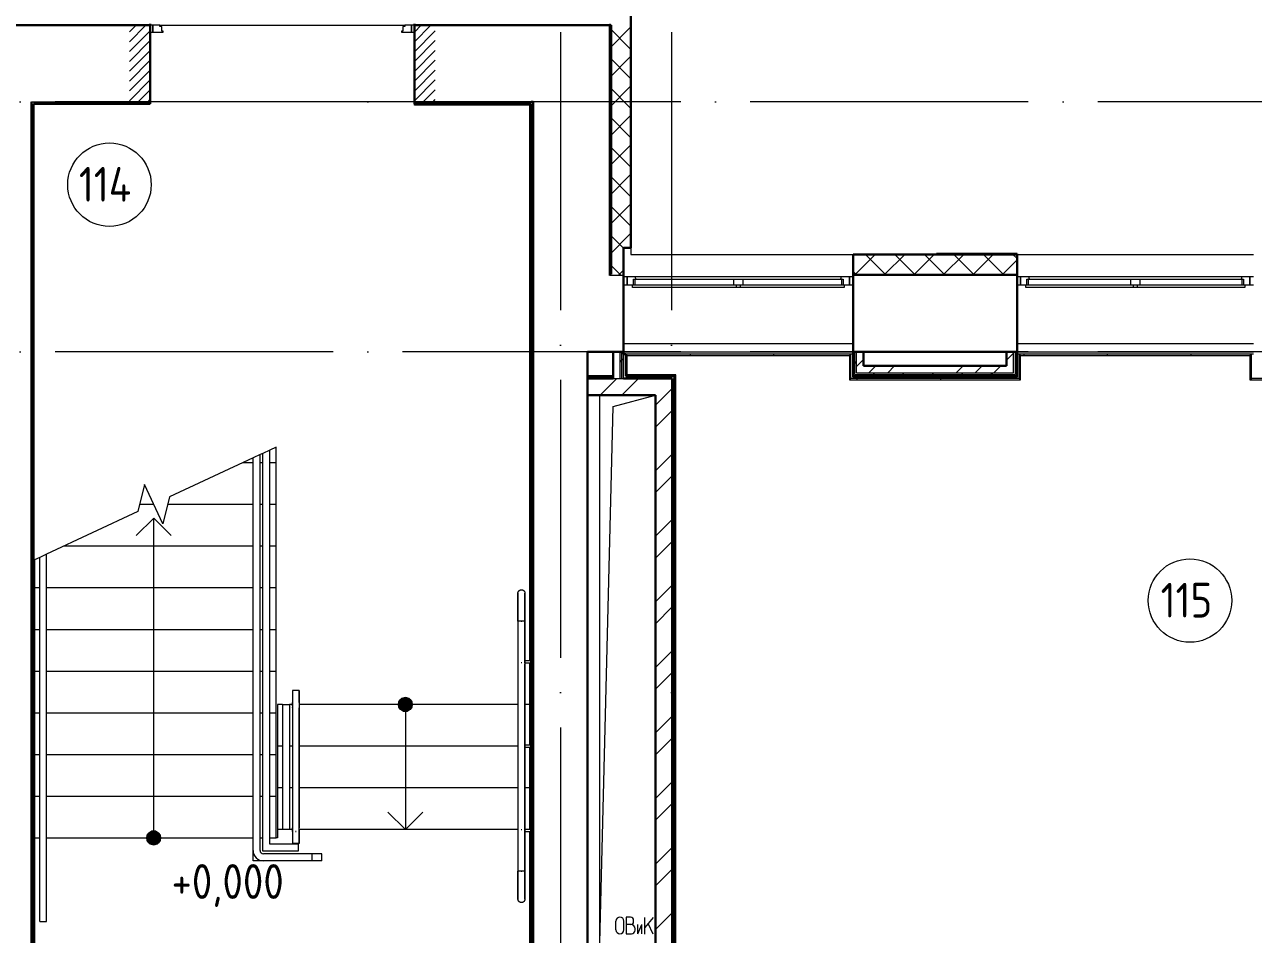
# Model space of a CAD drawing. Header units: millimetres. Extents: x -21010 to 105841, y -18351 to 135084.
# Drawn here: x 7408 to 16247, y 7086 to 13630 of the extents above; entities that cross this region are included whole.
import ezdxf

# ---------------------------------------------------------------- set-up
doc = ezdxf.new("R2010")
doc.units = ezdxf.units.MM
doc.linetypes.add('ADSK_Линия сетки', pattern=[2500, 2000, -250, 0, -250])
doc.linetypes.add('ADSK_Штриховая_ш2 п1_5', pattern=[4.5, 3, -1.5])
for name, color, linetype, lineweight in [('_ Окна', 7, 'Continuous', 9), ('Двери', 7, 'Continuous', 9), ('Лестницы', 7, 'Continuous', 9), ('Марки помещений', 7, 'Continuous', 9), ('Ограждение', 7, 'Continuous', 9), ('Окна', 7, 'Continuous', 9), ('Оси', 7, 'Continuous', 9), ('Отметки', 7, 'Continuous', 9), ('Перекрытие', 7, 'Continuous', 18), ('Стены внутренние', 7, 'Continuous', 18), ('Стены наружные', 7, 'Continuous', 18), ('Стены штриховка', 7, 'Continuous', 13), ('Стрелки вверх', 7, 'Continuous', 13)]:
    doc.layers.add(name, color=color, linetype=linetype, lineweight=lineweight)
doc.styles.add('GOST Common_3', font='GOST_Common.ttf', dxfattribs={"height": 3.5})

# ---------------------------------------------------------------- blocks, each defined once
blk = doc.blocks.new('1 этаж 21082025')
at = {"layer": 'Стрелки вверх'}
h = blk.add_hatch(color=256, dxfattribs=at)
edge = h.paths.add_edge_path()
edge.add_arc((15885, -34735), 50, 0, 360)
for points in [[(15899.1, -34783), (15922.8, -34767.7), (15934.5, -34742.1), (15930.5, -34714.2), (15912, -34692.9), (15885, -34685), (15858, -34692.9), (15839.5, -34714.2), (15835.5, -34742.1), (15847.2, -34767.7), (15870.9, -34783)], [(14075, -35745), (14102, -35737.1), (14120.5, -35715.8), (14124.5, -35687.9), (14112.8, -35662.3), (14089.1, -35647), (14060.9, -35647), (14037.2, -35662.3), (14025.5, -35687.9), (14029.5, -35715.8), (14048, -35737.1)]]:
    blk.add_hatch(color=256, dxfattribs=at).paths.add_polyline_path(points)
h = blk.add_hatch(color=256, dxfattribs=at)
edge = h.paths.add_edge_path()
edge.add_arc((14075, -35695), 50, 0, 360)
at = {"lineweight": 18}
for p, q in [((17285, -36450), (17285, -32510)), ((17380, -32593.1), (17685, -32510)), ((17285, -36450), (17380, -32593.1)), ((17399.7, -36356), (17399.7, -36293.4)), ((17457, -36356), (17457, -36293.4)), ((17503.9, -36264.7), (17473.9, -36264.7)), ((17473.9, -36264.7), (17473.9, -36384.7)), ((17507.2, -36318), (17473.9, -36318)), ((17527.2, -36298), (17527.2, -36288)), ((17556.3, -36384.7), (17585, -36318)), ((17556.3, -36384.7), (17556.3, -36318)), ((17585, -36384.7), (17585, -36318)), ((17668, -36266.7), (17608, -36338.2)), ((17608, -36386.7), (17608, -36266.7)), ((17668, -36386.7), (17632.1, -36309.6)), ((17473.9, -36384.7), (17510.5, -36384.7)), ((17537.2, -36358), (17537.2, -36348))]:
    blk.add_line(p, q, dxfattribs=at)
for centre, radius, start, end in [((17428.4, -36293.4), 28.7, 0, 180), ((17503.9, -36288), 23.3, 0, 90), ((17507.2, -36298), 20, 270, 0), ((17507.2, -36348), 30, 0, 90), ((17428.4, -36356), 28.7, 180, 0), ((17510.5, -36358), 26.7, 270, 0)]:
    blk.add_arc(centre, radius, start, end, dxfattribs=at)
at = {"layer": '_ Окна'}
for p, q in [((17480, -31660), (17455, -31660)), ((17455, -31718), (17480, -31718)), ((17480, -31718), (17480, -31660)), ((19105, -31660), (19080, -31660)), ((19080, -31660), (19080, -31718)), ((19080, -31718), (19105, -31718)), ((20310, -31660), (20285, -31660)), ((20285, -31718), (20310, -31718)), ((20310, -31718), (20310, -31660)), ((21985, -31660), (21960, -31660)), ((21960, -31660), (21960, -31718)), ((21960, -31718), (21985, -31718))]:
    blk.add_line(p, q, dxfattribs=at)
at = {"layer": '_ Окна', "lineweight": 18}
for p, q in [((17539.4, -31660), (17480, -31660)), ((17480, -31660), (17480, -31718)), ((17480, -31718), (17518, -31718)), ((17526, -31718), (17526, -31677)), ((17526, -31677), (17538, -31677)), ((17544, -31677), (17539.4, -31660)), ((19020.6, -31660), (19016, -31677)), ((19080, -31660), (19020.6, -31660)), ((19022, -31677), (19034, -31677)), ((19034, -31677), (19034, -31718)), ((19042, -31718), (19080, -31718)), ((19080, -31718), (19080, -31660)), ((20369.4, -31660), (20310, -31660)), ((20310, -31660), (20310, -31718)), ((20310, -31718), (20348, -31718)), ((20356, -31718), (20356, -31677)), ((20356, -31677), (20368, -31677)), ((20374, -31677), (20369.4, -31660)), ((21900.6, -31660), (21896, -31677)), ((21960, -31660), (21900.6, -31660)), ((21902, -31677), (21914, -31677)), ((21914, -31677), (21914, -31718)), ((21922, -31718), (21960, -31718)), ((21960, -31718), (21960, -31660))]:
    blk.add_line(p, q, dxfattribs=at)
at = {"layer": 'Двери', "linetype": 'Continuous', "lineweight": 18}
for p, q in [((13900, -29897.9), (13947.9, -29850)), ((13900, -29968.6), (14018.6, -29850)), ((15950, -29898.5), (15998.5, -29850)), ((15950, -29969.2), (16069.2, -29850)), ((13900, -30039.3), (14050, -29889.3)), ((13900, -30110.1), (14050, -29960.1)), ((15950, -30039.9), (16100, -29889.9)), ((15950, -30110.7), (16100, -29960.7)), ((13900, -30180.8), (14050, -30030.8)), ((15950, -30181.4), (16100, -30031.4)), ((13900, -30251.5), (14050, -30101.5)), ((15950, -30252.1), (16100, -30102.1)), ((13900, -30322.2), (14050, -30172.2)), ((15950, -30322.8), (16100, -30172.8)), ((13900, -30392.9), (14050, -30242.9)), ((13963.6, -30400), (14050, -30313.6)), ((15950, -30393.5), (16100, -30243.5)), ((16014.2, -30400), (16100, -30314.2)), ((14034.3, -30400), (14050, -30384.3)), ((16084.9, -30400), (16100, -30384.9))]:
    blk.add_line(p, q, dxfattribs=at)
at = {"layer": 'Двери', "linetype": 'ADSK_Штриховая_ш2 п1_5'}
for p, q in [((14050, -29850), (13900, -29850)), ((14050, -30400), (14050, -29850)), ((16100, -29850), (15950, -29850)), ((15950, -29850), (15950, -30400)), ((13900, -30400), (14050, -30400)), ((15950, -30400), (16100, -30400))]:
    blk.add_line(p, q, dxfattribs=at)
at = {"layer": 'Двери'}
for p, q in [((14050, -29850), (14050, -29900)), ((14070, -29850), (14050, -29850)), ((14070, -29900), (14070, -29850)), ((14119, -29850), (14070, -29850)), ((14070, -29850), (14070, -29900)), ((14119, -29858), (14119, -29850)), ((14133, -29858), (14119, -29858)), ((14133, -29892), (14133, -29858)), ((15881, -29858), (15867, -29858)), ((15867, -29858), (15867, -29892)), ((15881, -29850), (15881, -29858)), ((15930, -29850), (15881, -29850)), ((15950, -29850), (15930, -29850)), ((15930, -29850), (15930, -29900)), ((15930, -29900), (15930, -29850)), ((15950, -29900), (15950, -29850)), ((14050, -29900), (14070, -29900)), ((14070, -29900), (14142, -29900)), ((14142, -29892), (14133, -29892)), ((14142, -29900), (14142, -29892)), ((15867, -29892), (15858, -29892)), ((15858, -29892), (15858, -29900)), ((15858, -29900), (15930, -29900)), ((15930, -29900), (15950, -29900))]:
    blk.add_line(p, q, dxfattribs=at)
at = {"layer": 'Лестницы'}
for p, q in [((14790, -32961.6), (14188.3, -33242.2)), ((14860, -32928.9), (14840, -32938.3)), ((14955, -32884.6), (14910, -32905.6)), ((14955, -32995), (14955, -32884.6)), ((14718.4, -32995), (14790, -32995)), ((14718.4, -32995), (14790, -32995)), ((14840, -32995), (14860, -32995)), ((14840, -32995), (14860, -32995)), ((14910, -32995), (14955, -32995)), ((14910, -32995), (14955, -32995)), ((14955, -33295), (14955, -32995)), ((14009, -33153.4), (13961.7, -33347.8)), ((14141, -33436.6), (14009, -33153.4)), ((13974.6, -33295), (14075, -33295)), ((13974.6, -33295), (14075, -33295)), ((14188.3, -33242.2), (14141, -33436.6)), ((14175.4, -33295), (14790, -33295)), ((14175.4, -33295), (14790, -33295)), ((14840, -33295), (14860, -33295)), ((14840, -33295), (14860, -33295)), ((14910, -33295), (14955, -33295)), ((14910, -33295), (14955, -33295)), ((14955, -33595), (14955, -33295)), ((13961.7, -33347.8), (13305, -33654.1)), ((13431.6, -33595), (14790, -33595)), ((13431.6, -33595), (14790, -33595)), ((14840, -33595), (14860, -33595)), ((14840, -33595), (14860, -33595)), ((14910, -33595), (14955, -33595)), ((14910, -33595), (14955, -33595)), ((14955, -33895), (14955, -33595)), ((13255, -33677.4), (13195, -33705.4)), ((13220, -33895), (13255, -33895)), ((13220, -33895), (13255, -33895)), ((13305, -33895), (14790, -33895)), ((13305, -33895), (14790, -33895)), ((14840, -33895), (14860, -33895)), ((14840, -33895), (14860, -33895)), ((14910, -33895), (14955, -33895)), ((14910, -33895), (14955, -33895)), ((14955, -34195), (14955, -33895)), ((13220, -34195), (13255, -34195)), ((13220, -34195), (13255, -34195)), ((13305, -34195), (14790, -34195)), ((13305, -34195), (14790, -34195)), ((14840, -34195), (14860, -34195)), ((14840, -34195), (14860, -34195)), ((14910, -34195), (14955, -34195)), ((14910, -34195), (14955, -34195)), ((14955, -34495), (14955, -34195)), ((13220, -34495), (13255, -34495)), ((13220, -34495), (13255, -34495)), ((13305, -34495), (14790, -34495)), ((13305, -34495), (14790, -34495)), ((14840, -34495), (14860, -34495)), ((14840, -34495), (14860, -34495)), ((14910, -34495), (14955, -34495)), ((14910, -34495), (14955, -34495)), ((14955, -34795), (14955, -34495)), ((15002.5, -34735), (14965, -34735)), ((14965, -34735), (14965, -35035)), ((15002.5, -34735), (14965, -34735)), ((15072.5, -34735), (15052.5, -34735)), ((15072.5, -34735), (15052.5, -34735)), ((16695, -34735), (15122.5, -34735)), ((16695, -34735), (15122.5, -34735)), ((16780, -34735), (16745, -34735)), ((16780, -34735), (16745, -34735)), ((13220, -34795), (13255, -34795)), ((13220, -34795), (13255, -34795)), ((13305, -34795), (14790, -34795)), ((13305, -34795), (14790, -34795)), ((14840, -34795), (14860, -34795)), ((14840, -34795), (14860, -34795)), ((14910, -34795), (14955, -34795)), ((14910, -34795), (14955, -34795)), ((14955, -35095), (14955, -34795)), ((14965, -35035), (14965, -35335)), ((15002.5, -35035), (14965, -35035)), ((15002.5, -35035), (14965, -35035)), ((15072.5, -35035), (15052.5, -35035)), ((15072.5, -35035), (15052.5, -35035)), ((16695, -35035), (15122.5, -35035)), ((16695, -35035), (15122.5, -35035)), ((13220, -35095), (13255, -35095)), ((13220, -35095), (13255, -35095)), ((13305, -35095), (14790, -35095)), ((13305, -35095), (14790, -35095)), ((14840, -35095), (14860, -35095)), ((14840, -35095), (14860, -35095)), ((14910, -35095), (14955, -35095)), ((14910, -35095), (14955, -35095)), ((14955, -35395), (14955, -35095)), ((14965, -35335), (14965, -35635)), ((15002.5, -35335), (14965, -35335)), ((15002.5, -35335), (14965, -35335)), ((15072.5, -35335), (15052.5, -35335)), ((15072.5, -35335), (15052.5, -35335)), ((16695, -35335), (15122.5, -35335)), ((16695, -35335), (15122.5, -35335)), ((16780, -35335), (16745, -35335)), ((16780, -35335), (16745, -35335)), ((13220, -35395), (13255, -35395)), ((13220, -35395), (13255, -35395)), ((13305, -35395), (14790, -35395)), ((13305, -35395), (14790, -35395)), ((14840, -35395), (14860, -35395)), ((14840, -35395), (14860, -35395)), ((14910, -35395), (14955, -35395)), ((14910, -35395), (14955, -35395)), ((14955, -35695), (14955, -35395)), ((13220, -35695), (13255, -35695)), ((13220, -35695), (13255, -35695)), ((13305, -35695), (14790, -35695)), ((13305, -35695), (14790, -35695)), ((14840, -35695), (14860, -35695)), ((14840, -35695), (14860, -35695)), ((14910, -35695), (14955, -35695)), ((14910, -35695), (14955, -35695)), ((14965, -35695), (14955, -35695)), ((14965, -35635), (14965, -35695)), ((15002.5, -35635), (14965, -35635)), ((15002.5, -35635), (14965, -35635)), ((15072.5, -35635), (15052.5, -35635)), ((15072.5, -35635), (15052.5, -35635)), ((16695, -35635), (15122.5, -35635)), ((16695, -35635), (15122.5, -35635))]:
    blk.add_line(p, q, dxfattribs=at)
at = {"layer": 'Марки помещений'}
for centre in [(13757.1, -30996.6), (21528.6, -33987.8)]:
    blk.add_circle(centre, 300, dxfattribs=at)
at = {"layer": 'Ограждение'}
for p, q in [((15950, -30425), (15950, -30415)), ((16780, -30425), (15950, -30425)), ((16780, -34421.7), (16780, -30425)), ((17480, -32225), (17470, -32215)), ((17480, -32365), (17480, -32225)), ((17480, -32225), (19080, -32225)), ((19080, -32225), (19090, -32215)), ((19080, -32225), (19080, -32400)), ((19090, -32390), (19090, -32215)), ((20310, -32225), (20300, -32215)), ((20300, -32215), (20300, -32390)), ((20310, -32400), (20310, -32225)), ((20310, -32225), (21960, -32225)), ((21960, -32225), (21970, -32215)), ((21960, -32225), (21960, -32400)), ((21970, -32390), (21970, -32215)), ((17470, -32375), (17480, -32365)), ((17830, -32365), (17480, -32365)), ((17830, -32365), (17820, -32375)), ((17830, -38180), (17830, -32365)), ((19080, -32400), (19090, -32390)), ((19080, -32400), (20310, -32400)), ((20300, -32390), (19090, -32390)), ((20310, -32400), (20300, -32390)), ((21960, -32400), (21970, -32390)), ((21960, -32400), (23060, -32400)), ((23050, -32390), (21970, -32390)), ((14840, -32938.3), (14790, -32961.6)), ((14790, -35754.4), (14790, -32961.6)), ((14840, -35754.4), (14840, -32938.3)), ((14910, -32905.6), (14860, -32928.9)), ((14910, -32905.6), (14860, -32928.9)), ((14860, -35790), (14860, -32928.9)), ((14910, -35740), (14910, -32905.6)), ((13305, -33654.1), (13255, -33677.4)), ((13305, -35995), (13305, -33654.1)), ((13220, -33693.7), (13210, -33698.4)), ((13220, -35995), (13220, -33693.7)), ((13255, -35995), (13255, -33677.4)), ((16695, -33934), (16695.1, -33933)), ((16695, -33935), (16695, -33934)), ((16695, -33935.3), (16695, -33935)), ((16695, -33935), (16695, -33935)), ((16695, -33935), (16695, -33935.2)), ((16695, -33935.2), (16695, -33935.6)), ((16695, -33935.8), (16695, -33935.3)), ((16695, -33935.6), (16695, -33936.4)), ((16695, -33936.7), (16695, -33935.8)), ((16695, -33936.4), (16695, -33937.6)), ((16695, -33937.9), (16695, -33936.7)), ((16695, -33937.6), (16695, -33939)), ((16695, -33939.4), (16695, -33937.9)), ((16695, -33939), (16695, -33940.7)), ((16695, -33941.3), (16695, -33939.4)), ((16695.1, -33933), (16695.2, -33932)), ((16695.2, -33932), (16695.3, -33931)), ((16695.3, -33931), (16695.5, -33930)), ((16695.5, -33930), (16695.7, -33929.1)), ((16695.7, -33929.1), (16696, -33928.1)), ((16696, -33928.1), (16696.3, -33927.1)), ((16696.3, -33927.1), (16696.6, -33926.2)), ((16696.6, -33926.2), (16697, -33925.3)), ((16697, -33925.3), (16697.4, -33924.4)), ((16697.4, -33924.4), (16697.8, -33923.5)), ((16697.8, -33923.5), (16698.3, -33922.6)), ((16698.3, -33922.6), (16698.8, -33921.7)), ((16698.8, -33921.7), (16699.4, -33920.9)), ((16699.4, -33920.9), (16699.9, -33920.1)), ((16699.9, -33920.1), (16700.6, -33919.3)), ((16700.6, -33919.3), (16701.2, -33918.5)), ((16701.2, -33918.5), (16701.9, -33917.8)), ((16701.9, -33917.8), (16702.6, -33917.1)), ((16702.6, -33917.1), (16703.3, -33916.4)), ((16703.3, -33916.4), (16704.1, -33915.7)), ((16704.1, -33915.7), (16704.9, -33915.1)), ((16704.9, -33915.1), (16705.7, -33914.5)), ((16705.7, -33914.5), (16706.5, -33914)), ((16706.5, -33914), (16707.3, -33913.4)), ((16707.3, -33913.4), (16708.2, -33913)), ((16708.2, -33913), (16709.1, -33912.5)), ((16709.1, -33912.5), (16710, -33912.1)), ((16710, -33912.1), (16710.9, -33911.7)), ((16710.9, -33911.7), (16711.9, -33911.4)), ((16711.9, -33911.4), (16712.8, -33911)), ((16712.8, -33911), (16713.8, -33910.8)), ((16713.8, -33910.8), (16714.8, -33910.6)), ((16714.8, -33910.6), (16715.8, -33910.4)), ((16715.8, -33910.4), (16716.7, -33910.2)), ((16716.7, -33910.2), (16717.7, -33910.1)), ((16717.7, -33910.1), (16718.7, -33910)), ((16718.7, -33910), (16719.7, -33910)), ((16719.7, -33910), (16720, -33910)), ((16720, -33910), (16721, -33910)), ((16721, -33910), (16722, -33910.1)), ((16722, -33910.1), (16723, -33910.2)), ((16723, -33910.2), (16724, -33910.3)), ((16724, -33910.3), (16725, -33910.5)), ((16725, -33910.5), (16725.9, -33910.7)), ((16725.9, -33910.7), (16726.9, -33911)), ((16726.9, -33911), (16727.9, -33911.3)), ((16727.9, -33911.3), (16728.8, -33911.6)), ((16728.8, -33911.6), (16729.7, -33912)), ((16729.7, -33912), (16730.6, -33912.4)), ((16730.6, -33912.4), (16731.5, -33912.8)), ((16731.5, -33912.8), (16732.4, -33913.3)), ((16732.4, -33913.3), (16733.3, -33913.8)), ((16733.3, -33913.8), (16734.1, -33914.4)), ((16734.1, -33914.4), (16734.9, -33914.9)), ((16734.9, -33914.9), (16735.7, -33915.6)), ((16735.7, -33915.6), (16736.5, -33916.2)), ((16736.5, -33916.2), (16737.2, -33916.9)), ((16737.2, -33916.9), (16737.9, -33917.6)), ((16737.9, -33917.6), (16738.6, -33918.3)), ((16738.6, -33918.3), (16739.3, -33919.1)), ((16739.3, -33919.1), (16739.9, -33919.9)), ((16739.9, -33919.9), (16740.5, -33920.7)), ((16740.5, -33920.7), (16741, -33921.5)), ((16741, -33921.5), (16741.6, -33922.3)), ((16741.6, -33922.3), (16742, -33923.2)), ((16742, -33923.2), (16742.5, -33924.1)), ((16742.5, -33924.1), (16742.9, -33925)), ((16742.9, -33925), (16743.3, -33925.9)), ((16743.3, -33925.9), (16743.6, -33926.9)), ((16743.6, -33926.9), (16744, -33927.8)), ((16744, -33927.8), (16744.2, -33928.8)), ((16744.2, -33928.8), (16744.4, -33929.8)), ((16744.4, -33929.8), (16744.6, -33930.8)), ((16744.6, -33930.8), (16744.8, -33931.7)), ((16744.8, -33931.7), (16744.9, -33932.7)), ((16744.9, -33932.7), (16745, -33933.7)), ((16745, -33933.7), (16745, -33934.7)), ((16745, -33934.7), (16745, -33935)), ((16745, -33935.3), (16745, -33935)), ((16745, -33935), (16745, -33935)), ((16745, -33935), (16745, -33935.2)), ((16745, -33935.2), (16745, -33935.6)), ((16745, -33935.8), (16745, -33935.3)), ((16745, -33935.6), (16745, -33936.4)), ((16745, -33936.7), (16745, -33935.8)), ((16745, -33936.4), (16745, -33937.6)), ((16745, -33937.9), (16745, -33936.7)), ((16745, -33937.6), (16745, -33939)), ((16745, -33939.4), (16745, -33937.9)), ((16745, -33939), (16745, -33940.7)), ((16745, -33941.3), (16745, -33939.4)), ((16695, -33940.7), (16695, -33942.8)), ((16695, -33943.4), (16695, -33941.3)), ((16695, -33942.8), (16695, -33945.2)), ((16695, -33945.8), (16695, -33943.4)), ((16695, -33945.2), (16695, -33947.8)), ((16695, -33948.6), (16695, -33945.8)), ((16695, -33947.8), (16695, -33950.8)), ((16695, -33951.6), (16695, -33948.6)), ((16695, -33950.8), (16695, -33954)), ((16695, -33955), (16695, -33951.6)), ((16695, -33954), (16695, -33957.6)), ((16695, -33958.6), (16695, -33955)), ((16695, -33957.6), (16695, -33961.4)), ((16695, -33962.5), (16695, -33958.6)), ((16695, -33961.4), (16695, -33965.5)), ((16695, -33966.7), (16695, -33962.5)), ((16695, -33965.5), (16695, -33969.9)), ((16695, -33971.2), (16695, -33966.7)), ((16695, -33969.9), (16695, -33974.6)), ((16695, -33975.9), (16695, -33971.2)), ((16695, -33974.6), (16695, -33979.5)), ((16695, -33980.9), (16695, -33975.9)), ((16695, -33979.5), (16695, -33984.6)), ((16695, -33986.1), (16695, -33980.9)), ((16695, -33984.6), (16695, -33990)), ((16695, -33991.5), (16695, -33986.1)), ((16695, -33990), (16695, -33995.7)), ((16695, -33997.2), (16695, -33991.5)), ((16695, -33995.7), (16695, -34001.5)), ((16695, -34003.1), (16695, -33997.2)), ((16695, -34001.5), (16695, -34007.6)), ((16695, -34009.2), (16695, -34003.1)), ((16695, -34007.6), (16695, -34013.8)), ((16695, -34015.6), (16695, -34009.2)), ((16695, -34013.8), (16695, -34020.3)), ((16695, -34022.1), (16695, -34015.6)), ((16695, -34020.3), (16695, -34026.9)), ((16695, -34028.8), (16695, -34022.1)), ((16695, -34026.9), (16695, -34033.8)), ((16745, -33940.7), (16745, -33942.8)), ((16745, -33943.4), (16745, -33941.3)), ((16745, -33942.8), (16745, -33945.2)), ((16745, -33945.8), (16745, -33943.4)), ((16745, -33945.2), (16745, -33947.8)), ((16745, -33948.6), (16745, -33945.8)), ((16745, -33947.8), (16745, -33950.8)), ((16745, -33951.6), (16745, -33948.6)), ((16745, -33950.8), (16745, -33954)), ((16745, -33955), (16745, -33951.6)), ((16745, -33954), (16745, -33957.6)), ((16745, -33958.6), (16745, -33955)), ((16745, -33957.6), (16745, -33961.4)), ((16745, -33962.5), (16745, -33958.6)), ((16745, -33961.4), (16745, -33965.5)), ((16745, -33966.7), (16745, -33962.5)), ((16745, -33965.5), (16745, -33969.9)), ((16745, -33971.2), (16745, -33966.7)), ((16745, -33969.9), (16745, -33974.6)), ((16745, -33975.9), (16745, -33971.2)), ((16745, -33974.6), (16745, -33979.5)), ((16745, -33980.9), (16745, -33975.9)), ((16745, -33979.5), (16745, -33984.6)), ((16745, -33986.1), (16745, -33980.9)), ((16745, -33984.6), (16745, -33990)), ((16745, -33991.5), (16745, -33986.1)), ((16745, -33990), (16745, -33995.7)), ((16745, -33997.2), (16745, -33991.5)), ((16745, -33995.7), (16745, -34001.5)), ((16745, -34003.1), (16745, -33997.2)), ((16745, -34001.5), (16745, -34007.6)), ((16745, -34009.2), (16745, -34003.1)), ((16745, -34007.6), (16745, -34013.8)), ((16745, -34015.6), (16745, -34009.2)), ((16745, -34013.8), (16745, -34020.3)), ((16745, -34022.1), (16745, -34015.6)), ((16745, -34020.3), (16745, -34026.9)), ((16745, -34028.8), (16745, -34022.1)), ((16745, -34026.9), (16745, -34033.8)), ((16695, -34035.6), (16695, -34028.8)), ((16695, -34033.8), (16695, -34040.7)), ((16695, -34042.6), (16695, -34035.6)), ((16695, -34040.7), (16695, -34047.9)), ((16695, -34049.8), (16695, -34042.6)), ((16695, -34047.9), (16695, -34055.1)), ((16695, -34057.1), (16695, -34049.8)), ((16695, -34055.1), (16695, -34062.5)), ((16695, -34064.5), (16695, -34057.1)), ((16695, -34062.5), (16695, -34070)), ((16695, -34072.1), (16695, -34064.5)), ((16695, -34070), (16695, -34077.7)), ((16695, -34079.7), (16695, -34072.1)), ((16695, -34077.7), (16695, -34085.4)), ((16695, -34087.5), (16695, -34079.7)), ((16695, -34085.4), (16695, -34093.2)), ((16695, -34095.3), (16695, -34087.5)), ((16695, -34093.2), (16695, -34101)), ((16695, -34103.1), (16695, -34095.3)), ((16695, -34101), (16695, -34108.9)), ((16695, -34111.1), (16695, -34103.1)), ((16695, -34108.9), (16695, -34116.9)), ((16695, -34119), (16695, -34111.1)), ((16695, -34116.9), (16695, -34124.8)), ((16745, -34035.6), (16745, -34028.8)), ((16745, -34033.8), (16745, -34040.7)), ((16745, -34042.6), (16745, -34035.6)), ((16745, -34040.7), (16745, -34047.9)), ((16745, -34049.8), (16745, -34042.6)), ((16745, -34047.9), (16745, -34055.1)), ((16745, -34057.1), (16745, -34049.8)), ((16745, -34055.1), (16745, -34062.5)), ((16745, -34064.5), (16745, -34057.1)), ((16745, -34062.5), (16745, -34070)), ((16745, -34072.1), (16745, -34064.5)), ((16745, -34070), (16745, -34077.7)), ((16745, -34079.7), (16745, -34072.1)), ((16745, -34077.7), (16745, -34085.4)), ((16745, -34087.5), (16745, -34079.7)), ((16745, -34085.4), (16745, -34093.2)), ((16745, -34095.3), (16745, -34087.5)), ((16745, -34093.2), (16745, -34101)), ((16745, -34103.1), (16745, -34095.3)), ((16745, -34101), (16745, -34108.9)), ((16745, -34111.1), (16745, -34103.1)), ((16745, -34108.9), (16745, -34116.9)), ((16745, -34119), (16745, -34111.1)), ((16745, -34116.9), (16745, -34124.8)), ((16695, -34127), (16695, -34119)), ((16695, -34124.8), (16695, -34132.8)), ((16695, -34135), (16695, -34127)), ((16695, -34132.8), (16695, -34135)), ((16695, -34135), (16695, -34435.5)), ((16745, -34135), (16695, -34135)), ((16695, -34135), (16695, -34435)), ((16722.3, -34135), (16717.7, -34135)), ((16717.7, -34135), (16720, -34135)), ((16720, -34135), (16722.3, -34135)), ((16745, -34127), (16745, -34119)), ((16745, -34124.8), (16745, -34132.8)), ((16745, -34135), (16745, -34127)), ((16745, -34132.8), (16745, -34135)), ((16745, -34435.5), (16745, -34135)), ((16745, -34135), (16745, -34435)), ((16695, -34435), (16695, -35635)), ((16695, -34441.8), (16695, -35641.8)), ((16790, -34421.5), (16745, -34421.5)), ((16745, -34435), (16745, -35635)), ((16745, -34436.5), (16790, -34436.5)), ((16745, -35641.8), (16745, -34441.8)), ((16780, -35027.8), (16780, -34436.2)), ((15072.5, -34635), (15072.5, -34721.5)), ((15122.5, -34635), (15072.5, -34635)), ((15072.5, -34635), (15072.5, -34721.5)), ((15099.8, -34635), (15095.2, -34635)), ((15122.5, -34721.5), (15122.5, -34635)), ((15122.5, -34635), (15122.5, -34721.5)), ((15002.5, -34735), (15052.5, -34735)), ((15002.5, -34735), (15002.5, -35635)), ((15052.5, -34735), (15052.5, -35635)), ((15072.5, -34722.1), (15072.5, -34721.5)), ((15072.5, -34721.5), (15072.5, -34746.7)), ((15072.5, -34725.1), (15072.5, -34722.1)), ((15072.5, -34728.1), (15072.5, -34725.1)), ((15072.5, -34731.1), (15072.5, -34728.1)), ((15072.5, -34734), (15072.5, -34731.1)), ((15072.5, -34737), (15072.5, -34734)), ((15122.5, -34721.5), (15122.5, -34724.5)), ((15122.5, -34721.5), (15122.5, -34746.7)), ((15122.5, -34724.5), (15122.5, -34727.5)), ((15122.5, -34727.5), (15122.5, -34730.5)), ((15122.5, -34730.5), (15122.5, -34733.4)), ((15122.5, -34733.4), (15122.5, -34736.4)), ((15072.5, -34739.9), (15072.5, -34737)), ((15072.5, -34742.8), (15072.5, -34739.9)), ((15072.5, -34745.6), (15072.5, -34742.8)), ((15072.5, -34746.7), (15072.5, -35623.3)), ((15072.5, -34759.3), (15072.5, -34756.7)), ((15072.5, -34759.3), (15072.5, -35635.9)), ((15122.5, -34736.4), (15122.5, -34739.3)), ((15122.5, -34739.3), (15122.5, -34742.2)), ((15122.5, -34742.2), (15122.5, -34745.1)), ((15122.5, -34745.1), (15122.5, -34746.7)), ((15122.5, -34746.7), (15122.5, -35623.3)), ((15122.5, -34756.1), (15122.5, -34758.7)), ((15122.5, -34758.7), (15122.5, -34759.3)), ((15122.5, -35635.9), (15122.5, -34759.3)), ((16790, -35027.5), (16745, -35027.5)), ((16745, -35042.5), (16790, -35042.5)), ((16780, -35633.8), (16780, -35042.2)), ((15052.5, -35635), (15002.5, -35635)), ((15072.5, -35648.5), (15072.5, -35623.3)), ((15072.5, -35635.9), (15072.5, -35636.8)), ((15072.5, -35635.9), (15072.5, -35648.5)), ((15072.5, -35635.9), (15072.5, -35641.8)), ((15072.5, -35635.9), (15072.5, -35642)), ((15072.5, -35636.8), (15072.5, -35637.7)), ((15072.5, -35637.7), (15072.5, -35638.6)), ((15072.5, -35638.6), (15072.5, -35639.5)), ((15072.5, -35639.5), (15072.5, -35640.5)), ((15072.5, -35640.5), (15072.5, -35641.4)), ((15072.5, -35641.4), (15072.5, -35642.4)), ((15072.5, -35642.4), (15072.5, -35643.4)), ((15072.5, -35643.4), (15072.5, -35644.3)), ((15072.5, -35644.3), (15072.5, -35645.3)), ((15072.5, -35645.3), (15072.5, -35646.3)), ((15072.5, -35646.3), (15072.5, -35647.3)), ((15072.5, -35647.3), (15072.5, -35648.3)), ((15072.5, -35648.3), (15072.5, -35648.5)), ((15072.5, -35648.5), (15072.5, -35735)), ((15072.5, -35648.5), (15072.5, -35735)), ((15095.2, -35648.5), (15099.8, -35648.5)), ((15099.8, -35648.5), (15095.2, -35648.5)), ((15122.5, -35648.5), (15122.5, -35623.3)), ((15122.5, -35636.1), (15122.5, -35635.9)), ((15122.5, -35641.8), (15122.5, -35635.9)), ((15122.5, -35635.9), (15122.5, -35648.5)), ((15122.5, -35637), (15122.5, -35636.1)), ((15122.5, -35637.9), (15122.5, -35637)), ((15122.5, -35638.8), (15122.5, -35637.9)), ((15122.5, -35639.7), (15122.5, -35638.8)), ((15122.5, -35640.7), (15122.5, -35639.7)), ((15122.5, -35641.6), (15122.5, -35640.7)), ((15122.5, -35642.6), (15122.5, -35641.6)), ((15122.5, -35648.5), (15122.5, -35641.8)), ((15122.5, -35643.6), (15122.5, -35642.6)), ((15122.5, -35644.5), (15122.5, -35643.6)), ((15122.5, -35645.5), (15122.5, -35644.5)), ((15122.5, -35646.5), (15122.5, -35645.5)), ((15122.5, -35647.5), (15122.5, -35646.5)), ((15122.5, -35648.5), (15122.5, -35647.5)), ((15122.5, -35735), (15122.5, -35648.5)), ((15122.5, -35648.5), (15122.5, -35735)), ((16695, -35635), (16695, -35935)), ((16695, -35641.8), (16695, -35935)), ((16790, -35633.5), (16745, -35633.5)), ((16745, -35635), (16745, -35935)), ((16745, -35935), (16745, -35641.8)), ((16745, -35648.5), (16790, -35648.5)), ((16780, -37570), (16780, -35648.3)), ((14790, -35776.8), (14790, -35754.4)), ((14790, -35765), (14790, -35754.4)), ((14790, -35776.8), (14790, -35765)), ((14790, -35785), (14790, -35776.8)), ((14790, -35860), (14790, -35785)), ((14840, -35776.8), (14840, -35754.4)), ((14840, -35765), (14840, -35754.4)), ((14840, -35776.8), (14840, -35765)), ((14840, -35785), (14840, -35776.8)), ((15115, -35790), (14860, -35790)), ((15115, -35740), (14910, -35740)), ((15122.5, -35735), (15072.5, -35735)), ((15095.2, -35735), (15099.8, -35735)), ((15115, -35740), (15115, -35790)), ((14865, -35860), (14790, -35860)), ((15215, -35810), (14865, -35810)), ((15215, -35860), (14865, -35860)), ((15215, -35860), (15215, -35810)), ((15285, -35810), (15215, -35810)), ((15285, -35860), (15215, -35860)), ((15285, -35860), (15285, -35810)), ((16695, -35935), (16695, -35943)), ((16695, -35937.2), (16695, -35935)), ((16745, -35935), (16695, -35935)), ((16695, -35945.2), (16695, -35937.2)), ((16695, -35943), (16695, -35951)), ((16695, -35953.1), (16695, -35945.2)), ((16695, -35951), (16695, -35958.9)), ((16695, -35961.1), (16695, -35953.1)), ((16695, -35958.9), (16695, -35966.9)), ((16695, -35969), (16695, -35961.1)), ((16695, -35966.9), (16695, -35974.7)), ((16695, -35976.8), (16695, -35969)), ((16717.7, -35935), (16722.3, -35935)), ((16720, -35935), (16717.7, -35935)), ((16722.3, -35935), (16720, -35935)), ((16745, -35935), (16745, -35943)), ((16745, -35937.2), (16745, -35935)), ((16745, -35945.2), (16745, -35937.2)), ((16745, -35943), (16745, -35951)), ((16745, -35953.1), (16745, -35945.2)), ((16745, -35951), (16745, -35958.9)), ((16745, -35961.1), (16745, -35953.1)), ((16745, -35958.9), (16745, -35966.9)), ((16745, -35969), (16745, -35961.1)), ((16745, -35966.9), (16745, -35974.7)), ((16745, -35976.8), (16745, -35969)), ((13220, -37570), (13220, -35995)), ((13255, -36295), (13255, -35995)), ((13305, -36295), (13305, -35995)), ((16695, -35974.7), (16695, -35982.5)), ((16695, -35984.6), (16695, -35976.8)), ((16695, -35982.5), (16695, -35990.3)), ((16695, -35992.3), (16695, -35984.6)), ((16695, -35990.3), (16695, -35997.9)), ((16695, -36000), (16695, -35992.3)), ((16695, -35997.9), (16695, -36005.5)), ((16695, -36007.5), (16695, -36000)), ((16695, -36005.5), (16695, -36012.9)), ((16695, -36014.9), (16695, -36007.5)), ((16695, -36012.9), (16695, -36020.2)), ((16695, -36022.1), (16695, -36014.9)), ((16695, -36020.2), (16695, -36027.4)), ((16695, -36029.3), (16695, -36022.1)), ((16695, -36027.4), (16695, -36034.4)), ((16695, -36036.2), (16695, -36029.3)), ((16695, -36034.4), (16695, -36041.2)), ((16695, -36043.1), (16695, -36036.2)), ((16695, -36041.2), (16695, -36047.9)), ((16695, -36049.7), (16695, -36043.1)), ((16695, -36047.9), (16695, -36054.4)), ((16695, -36056.2), (16695, -36049.7)), ((16695, -36054.4), (16695, -36060.8)), ((16695, -36062.4), (16695, -36056.2)), ((16695, -36060.8), (16695, -36066.9)), ((16745, -35974.7), (16745, -35982.5)), ((16745, -35984.6), (16745, -35976.8)), ((16745, -35982.5), (16745, -35990.3)), ((16745, -35992.3), (16745, -35984.6)), ((16745, -35990.3), (16745, -35997.9)), ((16745, -36000), (16745, -35992.3)), ((16745, -35997.9), (16745, -36005.5)), ((16745, -36007.5), (16745, -36000)), ((16745, -36005.5), (16745, -36012.9)), ((16745, -36014.9), (16745, -36007.5)), ((16745, -36012.9), (16745, -36020.2)), ((16745, -36022.1), (16745, -36014.9)), ((16745, -36020.2), (16745, -36027.4)), ((16745, -36029.3), (16745, -36022.1)), ((16745, -36027.4), (16745, -36034.4)), ((16745, -36036.2), (16745, -36029.3)), ((16745, -36034.4), (16745, -36041.2)), ((16745, -36043.1), (16745, -36036.2)), ((16745, -36041.2), (16745, -36047.9)), ((16745, -36049.7), (16745, -36043.1)), ((16745, -36047.9), (16745, -36054.4)), ((16745, -36056.2), (16745, -36049.7)), ((16745, -36054.4), (16745, -36060.8)), ((16745, -36062.4), (16745, -36056.2)), ((16745, -36060.8), (16745, -36066.9)), ((16695, -36068.5), (16695, -36062.4)), ((16695, -36066.9), (16695, -36072.8)), ((16695, -36074.3), (16695, -36068.5)), ((16695, -36072.8), (16695, -36078.5)), ((16695, -36080), (16695, -36074.3)), ((16695, -36078.5), (16695, -36083.9)), ((16695, -36085.4), (16695, -36080)), ((16695, -36083.9), (16695, -36089.1)), ((16695, -36090.5), (16695, -36085.4)), ((16695, -36089.1), (16695, -36094.1)), ((16695, -36095.4), (16695, -36090.5)), ((16695, -36094.1), (16695, -36098.8)), ((16695, -36100.1), (16695, -36095.4)), ((16695, -36098.8), (16695, -36103.3)), ((16695, -36104.5), (16695, -36100.1)), ((16695, -36103.3), (16695, -36107.5)), ((16695, -36108.6), (16695, -36104.5)), ((16695, -36107.5), (16695, -36111.4)), ((16695, -36112.4), (16695, -36108.6)), ((16695, -36111.4), (16695, -36115)), ((16695, -36116), (16695, -36112.4)), ((16695, -36115), (16695, -36118.4)), ((16695, -36119.2), (16695, -36116)), ((16695, -36118.4), (16695, -36121.4)), ((16695, -36122.2), (16695, -36119.2)), ((16695, -36121.4), (16695, -36124.2)), ((16695, -36124.8), (16695, -36122.2)), ((16695, -36124.2), (16695, -36126.6)), ((16695, -36127.2), (16695, -36124.8)), ((16695, -36126.6), (16695, -36128.7)), ((16695, -36129.3), (16695, -36127.2)), ((16695, -36128.7), (16695, -36130.6)), ((16695, -36131), (16695, -36129.3)), ((16695, -36130.6), (16695, -36132.1)), ((16695, -36132.4), (16695, -36131)), ((16695, -36132.1), (16695, -36133.3)), ((16695, -36133.6), (16695, -36132.4)), ((16695, -36133.3), (16695, -36134.2)), ((16695, -36134.4), (16695, -36133.6)), ((16695, -36134.2), (16695, -36134.7)), ((16695, -36134.8), (16695, -36134.4)), ((16695, -36134.7), (16695, -36135)), ((16695, -36135), (16695, -36134.8)), ((16695, -36135.3), (16695, -36135)), ((16695, -36135), (16695, -36135)), ((16695, -36136.3), (16695, -36135.3)), ((16695.1, -36137.3), (16695, -36136.3)), ((16695.2, -36138.3), (16695.1, -36137.3)), ((16695.4, -36139.2), (16695.2, -36138.3)), ((16695.6, -36140.2), (16695.4, -36139.2)), ((16695.8, -36141.2), (16695.6, -36140.2)), ((16696, -36142.2), (16695.8, -36141.2)), ((16696.4, -36143.1), (16696, -36142.2)), ((16696.7, -36144.1), (16696.4, -36143.1)), ((16697.1, -36145), (16696.7, -36144.1)), ((16697.5, -36145.9), (16697.1, -36145)), ((16698, -36146.8), (16697.5, -36145.9)), ((16698.4, -36147.7), (16698, -36146.8)), ((16699, -36148.5), (16698.4, -36147.7)), ((16699.5, -36149.3), (16699, -36148.5)), ((16700.1, -36150.1), (16699.5, -36149.3)), ((16740.1, -36149.9), (16739.4, -36150.7)), ((16740.6, -36149.1), (16740.1, -36149.9)), ((16741.2, -36148.3), (16740.6, -36149.1)), ((16741.7, -36147.4), (16741.2, -36148.3)), ((16742.2, -36146.5), (16741.7, -36147.4)), ((16742.6, -36145.6), (16742.2, -36146.5)), ((16743, -36144.7), (16742.6, -36145.6)), ((16743.4, -36143.8), (16743, -36144.7)), ((16743.7, -36142.9), (16743.4, -36143.8)), ((16744, -36141.9), (16743.7, -36142.9)), ((16744.3, -36140.9), (16744, -36141.9)), ((16744.5, -36140), (16744.3, -36140.9)), ((16744.7, -36139), (16744.5, -36140)), ((16744.8, -36138), (16744.7, -36139)), ((16744.9, -36137), (16744.8, -36138)), ((16745, -36136), (16744.9, -36137)), ((16745, -36068.5), (16745, -36062.4)), ((16745, -36066.9), (16745, -36072.8)), ((16745, -36074.3), (16745, -36068.5)), ((16745, -36072.8), (16745, -36078.5)), ((16745, -36080), (16745, -36074.3)), ((16745, -36078.5), (16745, -36083.9)), ((16745, -36085.4), (16745, -36080)), ((16745, -36083.9), (16745, -36089.1)), ((16745, -36090.5), (16745, -36085.4)), ((16745, -36089.1), (16745, -36094.1)), ((16745, -36095.4), (16745, -36090.5)), ((16745, -36094.1), (16745, -36098.8)), ((16745, -36100.1), (16745, -36095.4)), ((16745, -36098.8), (16745, -36103.3)), ((16745, -36104.5), (16745, -36100.1)), ((16745, -36103.3), (16745, -36107.5)), ((16745, -36108.6), (16745, -36104.5)), ((16745, -36107.5), (16745, -36111.4)), ((16745, -36112.4), (16745, -36108.6)), ((16745, -36111.4), (16745, -36115)), ((16745, -36116), (16745, -36112.4)), ((16745, -36115), (16745, -36118.4)), ((16745, -36119.2), (16745, -36116)), ((16745, -36118.4), (16745, -36121.4)), ((16745, -36122.2), (16745, -36119.2)), ((16745, -36121.4), (16745, -36124.2)), ((16745, -36124.8), (16745, -36122.2)), ((16745, -36124.2), (16745, -36126.6)), ((16745, -36127.2), (16745, -36124.8)), ((16745, -36126.6), (16745, -36128.7)), ((16745, -36129.3), (16745, -36127.2)), ((16745, -36128.7), (16745, -36130.6)), ((16745, -36131), (16745, -36129.3)), ((16745, -36130.6), (16745, -36132.1)), ((16745, -36132.4), (16745, -36131)), ((16745, -36132.1), (16745, -36133.3)), ((16745, -36133.6), (16745, -36132.4)), ((16745, -36133.3), (16745, -36134.2)), ((16745, -36134.4), (16745, -36133.6)), ((16745, -36134.2), (16745, -36134.7)), ((16745, -36134.8), (16745, -36134.4)), ((16745, -36134.7), (16745, -36135)), ((16745, -36135), (16745, -36134.8)), ((16745, -36135), (16745, -36136)), ((16745, -36135), (16745, -36135)), ((16700.7, -36150.9), (16700.1, -36150.1)), ((16701.4, -36151.7), (16700.7, -36150.9)), ((16702.1, -36152.4), (16701.4, -36151.7)), ((16702.8, -36153.1), (16702.1, -36152.4)), ((16703.5, -36153.8), (16702.8, -36153.1)), ((16704.3, -36154.4), (16703.5, -36153.8)), ((16705.1, -36155.1), (16704.3, -36154.4)), ((16705.9, -36155.6), (16705.1, -36155.1)), ((16706.7, -36156.2), (16705.9, -36155.6)), ((16707.6, -36156.7), (16706.7, -36156.2)), ((16708.5, -36157.2), (16707.6, -36156.7)), ((16709.4, -36157.6), (16708.5, -36157.2)), ((16710.3, -36158), (16709.4, -36157.6)), ((16711.2, -36158.4), (16710.3, -36158)), ((16712.1, -36158.7), (16711.2, -36158.4)), ((16713.1, -36159), (16712.1, -36158.7)), ((16714.1, -36159.3), (16713.1, -36159)), ((16715, -36159.5), (16714.1, -36159.3)), ((16716, -36159.7), (16715, -36159.5)), ((16717, -36159.8), (16716, -36159.7)), ((16718, -36159.9), (16717, -36159.8)), ((16719, -36160), (16718, -36159.9)), ((16720, -36160), (16719, -36160)), ((16720.3, -36160), (16720, -36160)), ((16721.3, -36160), (16720.3, -36160)), ((16722.3, -36159.9), (16721.3, -36160)), ((16723.3, -36159.8), (16722.3, -36159.9)), ((16724.2, -36159.6), (16723.3, -36159.8)), ((16725.2, -36159.4), (16724.2, -36159.6)), ((16726.2, -36159.2), (16725.2, -36159.4)), ((16727.2, -36159), (16726.2, -36159.2)), ((16728.1, -36158.6), (16727.2, -36159)), ((16729.1, -36158.3), (16728.1, -36158.6)), ((16730, -36157.9), (16729.1, -36158.3)), ((16730.9, -36157.5), (16730, -36157.9)), ((16731.8, -36157), (16730.9, -36157.5)), ((16732.7, -36156.6), (16731.8, -36157)), ((16733.5, -36156), (16732.7, -36156.6)), ((16734.3, -36155.5), (16733.5, -36156)), ((16735.1, -36154.9), (16734.3, -36155.5)), ((16735.9, -36154.3), (16735.1, -36154.9)), ((16736.7, -36153.6), (16735.9, -36154.3)), ((16737.4, -36152.9), (16736.7, -36153.6)), ((16738.1, -36152.2), (16737.4, -36152.9)), ((16738.8, -36151.5), (16738.1, -36152.2)), ((16739.4, -36150.7), (16738.8, -36151.5)), ((13255, -36295), (13305, -36295))]:
    blk.add_line(p, q, dxfattribs=at)
at = {"layer": 'Ограждение', "linetype": 'Continuous'}
for p, q in [((17936, -32225), (17936, -32215)), ((18536, -32225), (18536, -32215)), ((20336, -32225), (20336, -32215)), ((20936, -32225), (20936, -32215)), ((21536, -32225), (21536, -32215)), ((19136, -32400), (19136, -32390)), ((19736, -32400), (19736, -32390)), ((17820, -32760.3), (17830, -32760.3)), ((17820, -33360.3), (17830, -33360.3)), ((17820, -33960.3), (17830, -33960.3)), ((17820, -34560.3), (17830, -34560.3)), ((17820, -35160.3), (17830, -35160.3)), ((17820, -35760.3), (17830, -35760.3)), ((17820, -36360.3), (17830, -36360.3))]:
    blk.add_line(p, q, dxfattribs=at)
at = {"layer": 'Ограждение'}
for radius in [75, 25]:
    blk.add_arc((14865, -35785), radius, 180, 270, dxfattribs=at)
for points in [[(16722, -34435), (16721.3, -34435), (16720, -34435), (16718.7, -34435), (16718, -34435)], [(16718, -35635), (16718.7, -35635), (16720, -35635), (16721.3, -35635), (16722, -35635)]]:
    blk.add_open_spline(points, degree=3, dxfattribs=at)
at = {"layer": 'Окна'}
for p, q in [((17518, -31718), (18265, -31718)), ((17518, -31735), (17518, -31718)), ((17538, -31677), (18245, -31677)), ((17538, -31718), (17538, -31677)), ((19020.6, -31660), (17539.4, -31660)), ((18245, -31677), (18315, -31677)), ((18245, -31677), (18245, -31718)), ((18265, -31718), (18295, -31718)), ((18265, -31718), (18265, -31735)), ((18295, -31718), (19042, -31718)), ((18295, -31735), (18295, -31718)), ((18315, -31677), (19022, -31677)), ((18315, -31718), (18315, -31677)), ((19022, -31677), (19022, -31718)), ((19042, -31718), (19042, -31735)), ((20348, -31718), (21120, -31718)), ((20348, -31735), (20348, -31718)), ((20368, -31677), (21100, -31677)), ((20368, -31718), (20368, -31677)), ((21900.6, -31660), (20369.4, -31660)), ((21100, -31677), (21170, -31677)), ((21100, -31677), (21100, -31718)), ((21120, -31718), (21150, -31718)), ((21120, -31718), (21120, -31735)), ((21150, -31718), (21922, -31718)), ((21150, -31735), (21150, -31718)), ((21170, -31677), (21902, -31677)), ((21170, -31718), (21170, -31677)), ((21902, -31677), (21902, -31718)), ((21922, -31718), (21922, -31735)), ((18265, -31735), (17518, -31735)), ((18295, -31735), (18265, -31735)), ((19042, -31735), (18295, -31735)), ((21120, -31735), (20348, -31735)), ((21150, -31735), (21120, -31735)), ((21922, -31735), (21150, -31735))]:
    blk.add_line(p, q, dxfattribs=at)
at = {"layer": 'Оси', "linetype": 'ADSK_Линия сетки'}
for p, q in [((17000, -29900), (17000, -60626.1)), ((17800, -29900), (17800, -60626.1)), ((62867.3, -30400), (-14072.3, -30400)), ((62867.3, -32200), (-14072.3, -32200))]:
    blk.add_line(p, q, dxfattribs=at)
at = {"layer": 'Перекрытие', "color": 49, "true_color": 0x464646}
for p, q in [((14119, -29850), (15881, -29850)), ((15950, -30400), (14050, -30400))]:
    blk.add_line(p, q, dxfattribs=at)
at = {"layer": 'Стены внутренние', "lineweight": 30}
for p, q in [((17507, -31450), (17507, -29698)), ((14050, -29850), (12645, -29850)), ((14050, -30400), (14050, -29850)), ((15950, -29850), (15950, -30400)), ((16790, -30400), (16805, -30400)), ((17455, -32200), (17455, -31450)), ((17455, -31450), (17507, -31450)), ((19705, -31498), (19105, -31498)), ((19105, -31498), (19105, -31640)), ((20285, -31640), (20285, -31498)), ((17355, -31640), (17355, -31650)), ((19105, -31650), (19105, -32200)), ((20285, -32200), (20285, -31650)), ((17195, -32390), (17195, -32200)), ((17195, -32200), (17380, -32200)), ((19180, -32200), (20210, -32200)), ((17195, -36450), (17195, -32510))]:
    blk.add_line(p, q, dxfattribs=at)
at = {"layer": 'Стены внутренние', "linetype": 'Continuous', "lineweight": 9}
for p, q in [((17355, -30013.7), (17505, -29863.7)), ((17505, -30020.8), (17355, -29870.8)), ((17505, -29909.9), (17507, -29909.9)), ((17355, -30225.8), (17505, -30075.8)), ((17505, -30232.9), (17355, -30082.9)), ((17355, -30437.9), (17505, -30287.9)), ((17505, -30445.1), (17355, -30295.1)), ((17506.3, -30252.8), (17505, -30250.6)), ((17507, -30457.3), (17505, -30453.8)), ((17355, -30650.1), (17505, -30500.1)), ((17505, -30657.2), (17355, -30507.2)), ((17505, -30519.5), (17507, -30519.5)), ((17355, -30862.2), (17505, -30712.2)), ((17505, -30869.3), (17355, -30719.3)), ((17505, -30722.7), (17507, -30722.7)), ((17355, -31074.3), (17505, -30924.3)), ((17505, -31081.5), (17355, -30931.5)), ((17505, -31027.5), (17507, -31027.5)), ((17355, -31286.5), (17505, -31136.5)), ((17505, -31293.6), (17355, -31143.6)), ((17355, -31498.6), (17505, -31348.6)), ((17453, -31453.7), (17355, -31355.7)), ((17507, -31380.9), (17505, -31384.3)), ((19122.8, -31640), (19262.8, -31500)), ((19164.9, -31500), (19163.7, -31498)), ((19336.3, -31640), (19196.3, -31500)), ((19316.4, -31498), (19315.3, -31500)), ((19334.9, -31640), (19474.9, -31500)), ((19548.4, -31640), (19408.4, -31500)), ((19547.1, -31640), (19687.1, -31500)), ((19760.6, -31640), (19620.6, -31500)), ((19759.2, -31640), (19899.2, -31500)), ((19972.7, -31640), (19832.7, -31500)), ((19971.3, -31640), (20111.3, -31500)), ((20184.8, -31640), (20044.8, -31500)), ((20183.5, -31640), (20283, -31540.5)), ((20220.7, -31500), (20219.6, -31498)), ((20283, -31526), (20257, -31500)), ((17437.1, -31650), (17355, -31567.9)), ((17415.7, -31650), (17455, -31610.7)), ((19124.2, -31640), (19105, -31620.8))]:
    blk.add_line(p, q, dxfattribs=at)
at = {"layer": 'Стены внутренние'}
for p, q in [((13195, -30400), (14050, -30400)), ((15950, -30400), (16790, -30400)), ((17507, -31450), (17507, -31498)), ((17453, -31498), (17455, -31498)), ((17453, -31500), (17455, -31500)), ((17507, -31498), (19105, -31498)), ((20285, -31498), (21985, -31498)), ((17455, -31650), (17355, -31650)), ((20285, -31650), (19105, -31650)), ((17455, -32140), (19105, -32140)), ((20285, -32140), (21985, -32140))]:
    blk.add_line(p, q, dxfattribs=at)
at = {"layer": 'Стены наружные', "lineweight": 30}
for p, q in [((14050, -29850), (14050, -29840)), ((15950, -29840), (15950, -29850)), ((15950, -29850), (17365, -29850)), ((17355, -29850), (17355, -31640)), ((17365, -31640), (17365, -29850)), ((13195, -30400), (13195, -37715)), ((14050, -30415), (14050, -30400)), ((15950, -30400), (15950, -30415)), ((16805, -37715), (16805, -30400)), ((13210, -30415), (14050, -30415)), ((13210, -37580), (13210, -30415)), ((15950, -30415), (16790, -30415)), ((16790, -30415), (16790, -37580)), ((20285, -31493), (19705, -31493)), ((19705, -31493), (19705, -31498)), ((19705, -31498), (20285, -31498)), ((20285, -31498), (20285, -31493)), ((17355, -31640), (17365, -31640)), ((19105, -31640), (19105, -31650)), ((20285, -31650), (20285, -31640)), ((17380, -32200), (17380, -32390)), ((17455, -32200), (17380, -32200)), ((17455, -32215), (17455, -32200)), ((17470, -32215), (17455, -32215)), ((17470, -32375), (17470, -32215)), ((19180, -32200), (19105, -32200)), ((19105, -32200), (19105, -32380)), ((19180, -32300), (19180, -32200)), ((20210, -32200), (20210, -32300)), ((20285, -32200), (20210, -32200)), ((20285, -32380), (20285, -32200)), ((20210, -32300), (19180, -32300)), ((17380, -32390), (17195, -32390)), ((17195, -32390), (17195, -32510)), ((17380, -32375), (17202.5, -32375)), ((17202.5, -32375), (17202.5, -32380)), ((17202.5, -32380), (17380, -32380)), ((17805, -32390), (17455, -32390)), ((17820, -32375), (17470, -32375)), ((17805, -32390), (17805, -38009)), ((17820, -38190), (17820, -32375)), ((19105, -32375), (20285, -32375)), ((20285, -32375), (19105, -32375)), ((19105, -32380), (20285, -32380)), ((17195, -32510), (17685, -32510)), ((17685, -32510), (17685, -36450))]:
    blk.add_line(p, q, dxfattribs=at)
at = {"layer": 'Стены наружные', "linetype": 'Continuous', "lineweight": 9}
for p, q in [((17365, -29860.3), (17355, -29860.3)), ((17365, -29960.3), (17355, -29960.3)), ((17365, -30060.3), (17355, -30060.3)), ((17365, -30160.3), (17355, -30160.3)), ((17365, -30260.3), (17355, -30260.3)), ((13347.4, -30415), (13362.4, -30400)), ((13771.7, -30415), (13786.7, -30400)), ((16317.3, -30415), (16332.3, -30400)), ((16741.5, -30415), (16756.5, -30400)), ((17365, -30360.3), (17355, -30360.3)), ((17365, -30460.3), (17355, -30460.3)), ((13195, -30567.4), (13210, -30552.4)), ((17365, -30560.3), (17355, -30560.3)), ((17365, -30660.3), (17355, -30660.3)), ((16790, -30790.8), (16805, -30775.8)), ((17365, -30760.3), (17355, -30760.3)), ((17365, -30860.3), (17355, -30860.3)), ((13195, -30991.7), (13210, -30976.7)), ((17365, -30960.3), (17355, -30960.3)), ((17365, -31060.3), (17355, -31060.3)), ((16790, -31215.1), (16805, -31200.1)), ((17365, -31160.3), (17355, -31160.3)), ((17365, -31260.3), (17355, -31260.3)), ((17365, -31360.3), (17355, -31360.3)), ((13195, -31416), (13210, -31401)), ((17365, -31460.3), (17355, -31460.3)), ((20219.6, -31498), (20216.7, -31493)), ((16790, -31639.3), (16805, -31624.3)), ((17365, -31560.3), (17355, -31560.3)), ((13195, -31840.2), (13210, -31825.2)), ((16790, -32063.6), (16805, -32048.6)), ((13195, -32264.5), (13210, -32249.5)), ((17430, -32272.1), (17442.5, -32259.6)), ((17442.5, -32259.6), (17455, -32247.1)), ((19134.7, -32300), (19180, -32254.7)), ((20210, -32257.9), (20260, -32207.9)), ((19105, -32294.2), (19117.5, -32281.7)), ((19117.5, -32281.7), (19130, -32269.2)), ((19130, -32304.7), (19134.7, -32300)), ((19219.6, -32350), (19269.6, -32300)), ((19354.5, -32350), (19404.5, -32300)), ((19848, -32350), (19898, -32300)), ((19982.9, -32350), (20032.9, -32300)), ((20117.9, -32350), (20167.9, -32300)), ((17286, -32510), (17406, -32390)), ((17322.1, -32380), (17327.1, -32375)), ((17443.2, -32510), (17563.2, -32390)), ((19236.3, -32375), (19248.8, -32362.5)), ((19248.8, -32362.5), (19261.3, -32350)), ((19443.5, -32380), (19448.5, -32375)), ((19448.5, -32375), (19461, -32362.5)), ((19461, -32362.5), (19473.5, -32350)), ((19660.6, -32375), (19673.1, -32362.5)), ((19673.1, -32362.5), (19685.6, -32350)), ((19867.7, -32380), (19872.7, -32375)), ((19872.7, -32375), (19885.2, -32362.5)), ((19885.2, -32362.5), (19897.7, -32350)), ((20084.9, -32375), (20097.4, -32362.5)), ((20097.4, -32362.5), (20109.9, -32350)), ((16790, -32487.9), (16805, -32472.9)), ((17685, -32582.5), (17805, -32462.5)), ((13195, -32688.8), (13210, -32673.8)), ((17685, -32739.6), (17805, -32619.6)), ((16790, -32912.1), (16805, -32897.1)), ((17685, -33053.9), (17805, -32933.9)), ((13195, -33113), (13210, -33098)), ((17685, -33211.1), (17805, -33091.1)), ((16790, -33336.4), (16805, -33321.4)), ((17685, -33525.4), (17805, -33405.4)), ((13195, -33537.3), (13210, -33522.3)), ((17685, -33682.5), (17805, -33562.5)), ((16790, -33760.7), (16805, -33745.7)), ((17685, -33996.9), (17805, -33876.9)), ((17685, -34154), (17805, -34034)), ((16790, -34184.9), (16805, -34169.9)), ((17685, -34468.3), (17805, -34348.3)), ((17685, -34625.5), (17805, -34505.5)), ((16790, -34609.2), (16805, -34594.2)), ((17685, -34939.8), (17805, -34819.8)), ((17685, -35096.9), (17805, -34976.9)), ((16790, -35033.5), (16805, -35018.5)), ((17685, -35411.2), (17805, -35291.2)), ((16790, -35457.7), (16805, -35442.7)), ((17685, -35568.4), (17805, -35448.4)), ((13195, -35658.6), (13210, -35643.6)), ((17685, -35882.7), (17805, -35762.7)), ((16790, -35882), (16805, -35867)), ((17685, -36039.9), (17805, -35919.9)), ((13195, -36082.9), (13210, -36067.9)), ((17685, -36354.2), (17805, -36234.2)), ((16790, -36306.2), (16805, -36291.2))]:
    blk.add_line(p, q, dxfattribs=at)
at = {"layer": 'Стены наружные'}
for p, q in [((17455, -32200), (19105, -32200)), ((19105, -32215), (17470, -32215)), ((20285, -32200), (21985, -32200)), ((21985, -32215), (20285, -32215))]:
    blk.add_line(p, q, dxfattribs=at)
at = {"layer": 'Стены штриховка'}
for p, q in [((17505, -31448), (17505, -29698)), ((17355, -29840), (17355, -29850)), ((17453, -31498), (17453, -31448)), ((17453, -31448), (17505, -31448)), ((17453, -31574), (17453, -31500)), ((20283, -31500), (19107, -31500)), ((19107, -31500), (19107, -31574)), ((20283, -31574), (20283, -31500)), ((17455, -31574), (17453, -31574)), ((19105, -31574), (19107, -31574)), ((19105, -31640), (20285, -31640)), ((20283, -31574), (20285, -31574)), ((17430, -32390), (17430, -32200)), ((17442.5, -32390), (17442.5, -32200)), ((17455, -32390), (17455, -32215)), ((19117.5, -32362.5), (19117.5, -32200)), ((19130, -32350), (19130, -32200)), ((20260, -32350), (20260, -32200)), ((20272.5, -32362.5), (20272.5, -32200)), ((17380, -32390), (17455, -32390)), ((19117.5, -32362.5), (20272.5, -32362.5)), ((19130, -32350), (20260, -32350)), ((13195, -33695), (13210, -33695)), ((13210, -35260.2), (13195, -35260.2))]:
    blk.add_line(p, q, dxfattribs=at)
at = {"layer": 'Стрелки вверх'}
for p, q in [((14075, -33395), (13950, -33520)), ((14075, -33595), (14075, -33395)), ((14075, -33395), (14200, -33520)), ((14075, -33895), (14075, -33595)), ((14075, -34195), (14075, -33895)), ((14075, -34495), (14075, -34195)), ((14075, -34795), (14075, -34495)), ((15839.5, -34714.2), (15835.5, -34742.1)), ((15858, -34692.9), (15839.5, -34714.2)), ((15885, -34685), (15858, -34692.9)), ((15912, -34692.9), (15885, -34685)), ((15885, -34735), (15885, -35035)), ((15930.5, -34714.2), (15912, -34692.9)), ((15934.5, -34742.1), (15930.5, -34714.2)), ((14075, -35095), (14075, -34795)), ((15835.5, -34742.1), (15847.2, -34767.7)), ((15847.2, -34767.7), (15870.9, -34783)), ((15870.9, -34783), (15899.1, -34783)), ((15899.1, -34783), (15922.8, -34767.7)), ((15922.8, -34767.7), (15934.5, -34742.1)), ((15885, -35035), (15885, -35335)), ((14075, -35395), (14075, -35095)), ((15885, -35335), (15885, -35635)), ((14075, -35695), (14075, -35395)), ((15885, -35635), (15760, -35510)), ((15885, -35635), (16010, -35510)), ((14037.2, -35662.3), (14025.5, -35687.9)), ((14025.5, -35687.9), (14029.5, -35715.8)), ((14060.9, -35647), (14037.2, -35662.3)), ((14089.1, -35647), (14060.9, -35647)), ((14112.8, -35662.3), (14089.1, -35647)), ((14124.5, -35687.9), (14112.8, -35662.3)), ((14120.5, -35715.8), (14124.5, -35687.9)), ((14029.5, -35715.8), (14048, -35737.1)), ((14048, -35737.1), (14075, -35745)), ((14075, -35745), (14102, -35737.1)), ((14102, -35737.1), (14120.5, -35715.8))]:
    blk.add_line(p, q, dxfattribs=at)
for centre in [(15885, -34735), (14075, -35695)]:
    blk.add_circle(centre, 50, dxfattribs=at)
at = {"layer": 'Марки помещений', "style": 'GOST Common_3', "width": 0.9}
for s, p in [('114', (13537.1, -31118.9)), ('115', (21317.6, -34110.1))]:
    blk.add_text(s, height=250, dxfattribs=at).set_placement(p)
at = {"layer": 'Отметки', "style": 'GOST Common_3', "width": 0.9}
blk.add_text('+0,000', height=250, dxfattribs=at).set_placement((14203.2, -36133.4))

msp = doc.modelspace()

# ---------------------------------------------------------------- block references
msp.add_blockref('1 этаж 21082025', (-5738, 43475))

doc.saveas('drawing.dxf')
